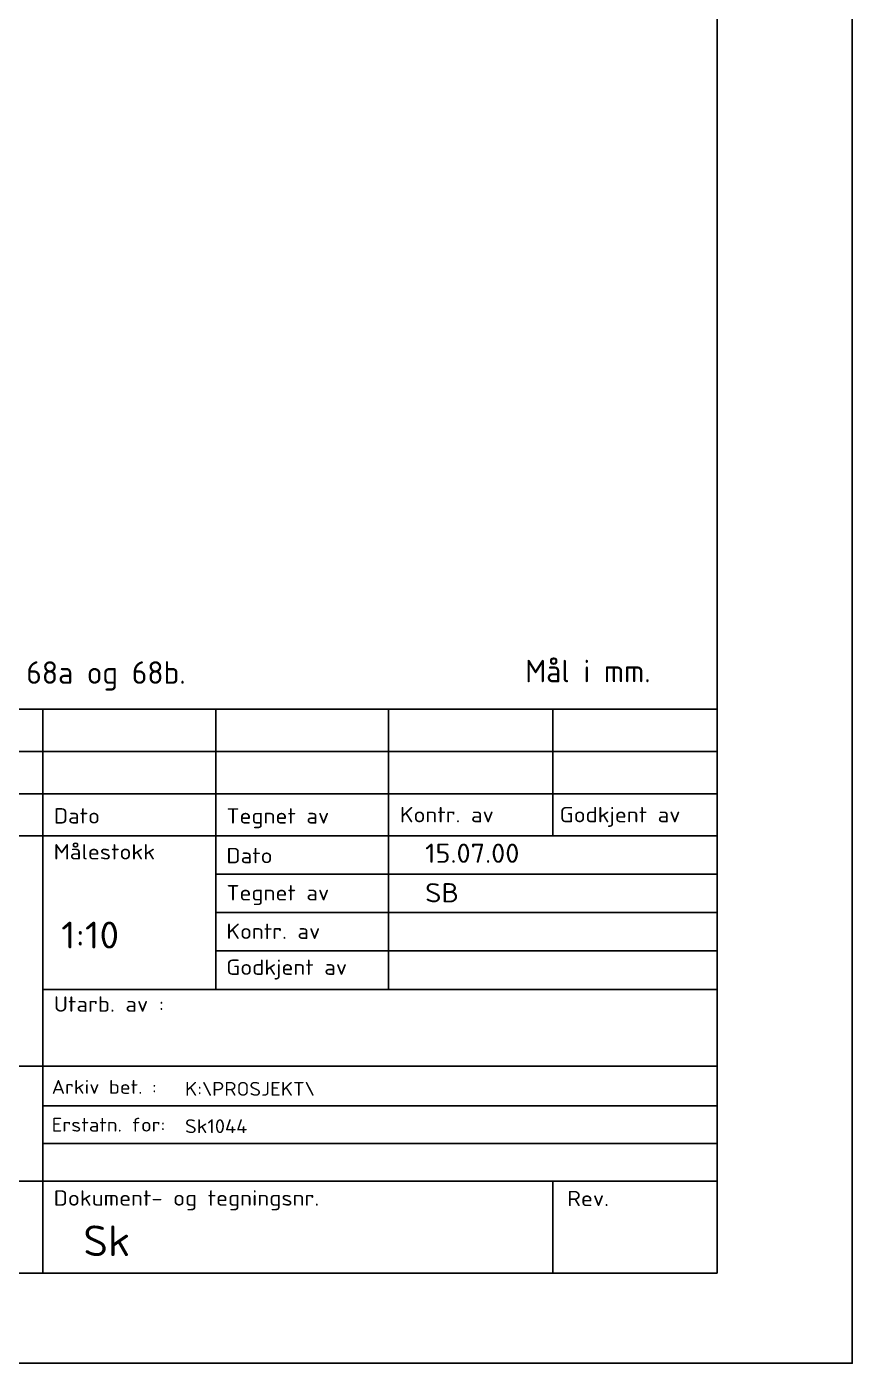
# Model space of a CAD drawing. Extents: x -2544 to -444, y -12208 to -9238.
# Drawn here: x -1361 to -444, y -12208 to -10723 of the extents above; entities that cross this region are included whole.
import ezdxf

# ---------------------------------------------------------------- set-up
doc = ezdxf.new("R2010")
doc.units = 0
doc.header["$LTSCALE"] = 100
doc.header["$MEASUREMENT"] = 0
doc.layers.get('0').update_dxf_attribs({"linetype": 'CONTINUOUS'})
for name, color, linetype in [('ATTRIB', 7, 'CONTINUOUS'), ('L25', 2, 'CONTINUOUS'), ('RAMME', 7, 'CONTINUOUS'), ('RAMME-TEKST', 7, 'CONTINUOUS'), ('SKILT', 7, 'CONTINUOUS')]:
    doc.layers.add(name, color=color, linetype=linetype)
doc.styles.add('ISO', font='iso.shx')
doc.styles.add('ISO18', font='ISO3098', dxfattribs={"oblique": 0.9})
doc.styles.add('ISO25', font='ISO3098', dxfattribs={"oblique": 0.9})
doc.styles.add('ISO35', font='ISO3098', dxfattribs={"oblique": 0.9})
doc.styles.add('ISO50', font='ISO3098', dxfattribs={"oblique": 0.9})

# ---------------------------------------------------------------- blocks, each defined once
blk = doc.blocks.new('A$C5A634891')
at = {"color": 2, "linetype": 'CONTINUOUS'}
for p, q in [((0, 62.43, 3000), (150.35, 62.43, 3000)), ((84.09, 48.42, 3000), (84.09, 62.43, 3000)), ((101.08, 31.43, 3000), (101.08, 62.43, 3000)), ((118.07, 31.43, 3000), (118.07, 62.43, 3000)), ((134.21, 48.42, 3000), (134.21, 62.43, 3000)), ((0, 57.76, 3000), (150.35, 57.76, 3000)), ((0, 53.09, 3000), (150.35, 53.09, 3000)), ((101.08, 44.17, 3000), (150.35, 44.17, 3000)), ((101.08, 39.92, 3000), (150.35, 39.92, 3000)), ((101.08, 35.68, 3000), (150.35, 35.68, 3000)), ((84.09, 31.43, 3000), (150.35, 31.43, 3000)), ((84.09, 22.93, 3000), (150.35, 22.93, 3000)), ((134.21, 0, 3000), (134.21, 10.19, 3000))]:
    blk.add_line(p, q, dxfattribs=at)
at = {"color": 5, "linetype": 'CONTINUOUS'}
for p, q in [((150.35, 62.43, 3000), (150.35, 0, 3000)), ((0, 48.42, 3000), (150.35, 48.42, 3000)), ((84.09, 0, 3000), (84.09, 48.42, 3000)), ((0, 0, 3000), (150.35, 0, 3000))]:
    blk.add_line(p, q, dxfattribs=at)
at = {"color": 7, "linetype": 'CONTINUOUS'}
for p, q in [((0, 22.93, 3000), (84.09, 22.93, 3000)), ((0, 10.19, 3000), (150.35, 10.19, 3000))]:
    blk.add_line(p, q, dxfattribs=at)
at = {"layer": 'L25', "extrusion": (-0.000292398, 8.29024e-16, 1)}
for p, q in [((84.09, 18.54, 3000), (150.35, 18.54, 3000.02)), ((84.09, 14.37, 3000), (150.35, 14.37, 3000.02))]:
    blk.add_line(p, q, dxfattribs=at)
at = {"color": 2, "style": 'ISO25'}
for s, height, p in [('Dato', 1.699, (85.17, 49.79, 3000)), ('Tegnet av', 1.699, (102.14, 49.78, 3000)), ('Kontr. av', 1.699, (119.18, 49.92, 3000)), ('Godkjent av', 1.6988, (134.88, 49.92, 3000)), ('Målestokk', 1.699, (85.16, 45.81, 3000)), ('Dato', 1.699, (102.13, 45.39, 3000)), ('Tegnet av', 1.699, (102.14, 41.27, 3000)), ('Kontr. av', 1.699, (102.13, 37.01, 3000)), ('Godkjent av', 1.6988, (102.12, 33.03, 3000)), ('Utarb. av :', 1.6988, (85.17, 28.95, 3000)), ('Dokument- og tegningsnr.', 1.6988, (85.16, 7.48, 3000)), ('Rev.', 1.699, (135.63, 7.43, 3000))]:
    blk.add_text(s, height=height, rotation=360, dxfattribs=at).set_placement(p)
at = {"color": 2, "linetype": 'CONTINUOUS'}
blk.add_attdef('TITTEL_5', (0.94, 21.1, 3000), '', height=1.02, rotation=360, dxfattribs=at)
at = {"layer": 'ATTRIB', "color": 4, "extrusion": (-0.000292398, 8.29024e-16, 1), "style": 'ISO18'}
for s, p in [('Arkiv bet. :', (85.84, 19.86, 2999.98)), ('Erstatn. for:', (85.84, 15.68, 2999.96))]:
    blk.add_text(s, height=1.5289, rotation=360, dxfattribs=at).set_placement(p)
at = {"layer": 'ATTRIB', "style": 'ISO25', "oblique": 0.9}
for tag, p in [('REV_2', (1.45, 58.52, 3000)), ('REV_2', (15.99, 58.52, 3000)), ('DATO_REV_2', (85.05, 58.52, 3000)), ('TEGN_REV_2', (101.47, 58.52, 3000)), ('KONT_REV_2', (118.72, 58.94, 3000)), ('GODK_REV_2', (134.92, 58.94, 3000)), ('DATO_REV_1', (85.05, 54.37, 3000)), ('TEGN_REV_1', (101.47, 54.37, 3000)), ('KONT_REV_1', (118.72, 54.37, 3000)), ('GODK_REV_1', (134.92, 54.37, 3000)), ('REV_1', (1.45, 53.95, 3000)), ('REV_1', (15.99, 53.95, 3000))]:
    blk.add_attdef(tag, p, '', height=2.12, rotation=360, dxfattribs=at)
at = {"layer": 'ATTRIB', "color": 2, "style": 'ISO25'}
for tag, p in [('DATO', (121.66, 45.44, 3000)), ('TEGNET_AV', (121.66, 41.06, 3000)), ('KONTROLLERT_AV', (121.66, 36.93, 3000)), ('GODKJENT_AV', (121.66, 32.79, 3000))]:
    blk.add_attdef(tag, p, '', height=2.12, rotation=360, dxfattribs=at)
at = {"layer": 'ATTRIB', "style": 'ISO35'}
for tag, p, height in [('TITTEL_1', (2.9, 42.08, 3000), 3.4), ('TITTEL_2', (2.9, 36.93, 3000), 3.4), ('MÅLEST.', (85.89, 35.95, 3000), 2.97), ('TITTEL_3', (2.9, 30.44, 3000), 2.97), ('TITTEL_4', (2.9, 25.29, 3000), 2.97), ('TITTEL_6', (2.9, 15.45, 3000), 2.97), ('TITTEL_7', (2.9, 11.46, 3000), 2.38)]:
    blk.add_attdef(tag, p, '', height=height, rotation=360, dxfattribs=at)
at = {"layer": 'ATTRIB', "color": 4, "style": 'ISO50'}
for tag, p in [('ARKIV_BETEGNELSE', (98.06, 19.66, 3000)), ('ERSTATNING_FOR', (98.06, 15.52, 3000))]:
    blk.add_attdef(tag, p, '', height=1.53, rotation=360, dxfattribs=at)
at = {"layer": 'ATTRIB', "color": 5, "style": 'ISO'}
for tag, p in [('DOK._OG_TEGN.NR.', (88.08, 1.9, 3000)), ('REV_NR.', (135.43, 1.9, 3000))]:
    blk.add_attdef(tag, p, '', height=3.4, rotation=360, dxfattribs=at)

msp = doc.modelspace()

# ---------------------------------------------------------------- linework, layer by layer
at = {"layer": 'RAMME', "color": 5}
for p, q in [((-594, -12107.7), (-594, -9337.7)), ((-2294, -12107.7), (-594, -12107.7))]:
    msp.add_line(p, q, dxfattribs=at)
at = {"layer": 'RAMME', "color": 4}
msp.add_lwpolyline([(-2544, -12207.7), (-444, -12207.7), (-444, -9237.7), (-2544, -9237.7)], close=True, dxfattribs=at)

# ---------------------------------------------------------------- block references
at = {"layer": 'SKILT'}
ref = msp.add_blockref('A$C5A634891', (-2294, -12107.7), dxfattribs=dict(at, xscale=11.306, yscale=10.036, zscale=11.306))
ref.add_attrib('DATO', '15.07.00', (-918.5, -11651.7, 33918), dxfattribs={"layer": 'ATTRIB', "color": 2, "height": 21.31, "rotation": 360, "style": 'ISO25', "width": 1.126544})
ref.add_attrib('TEGNET_AV', 'SB', (-918.5, -11695.6, 33918), dxfattribs={"layer": 'ATTRIB', "color": 2, "height": 21.31, "rotation": 360, "style": 'ISO25', "width": 1.126544})
ref.add_attrib('DOK._OG_TEGN.NR.', 'Sk', (-1298.2, -12088.7, 33918), dxfattribs={"layer": 'ATTRIB', "color": 5, "height": 34.1, "rotation": 360, "style": 'ISO', "width": 1.126544})
ref.add_attrib('ARKIV_BETEGNELSE', 'K:\\PROSJEKT\\', (-1185.3, -11910.5, 33918), dxfattribs={"layer": 'ATTRIB', "color": 4, "height": 15.344, "rotation": 360, "style": 'ISO50', "width": 1.126544})
ref.add_attrib('ERSTATNING_FOR', 'Sk1044', (-1185.3, -11952, 33918), dxfattribs={"layer": 'ATTRIB', "color": 4, "height": 15.34, "rotation": 360, "style": 'ISO50', "width": 1.126544})
ref.add_attrib('MÅLEST.', '1:10', (-1322.9, -11746.9, 33918), dxfattribs={"layer": 'ATTRIB', "height": 29.84, "rotation": 360, "style": 'ISO35', "width": 1.126544})

# ---------------------------------------------------------------- texts
at = {"layer": 'RAMME-TEKST', "color": 2, "style": 'ISO25'}
for s, p in [(': 1-3m høy stolpe, etter bestemmelser for signal 68a og 68b.', (-2113.7, -11452.8)), ('Mål i mm.', (-807.3, -11451.1))]:
    msp.add_text(s, height=25, dxfattribs=at).set_placement(p)

doc.saveas('drawing.dxf')
